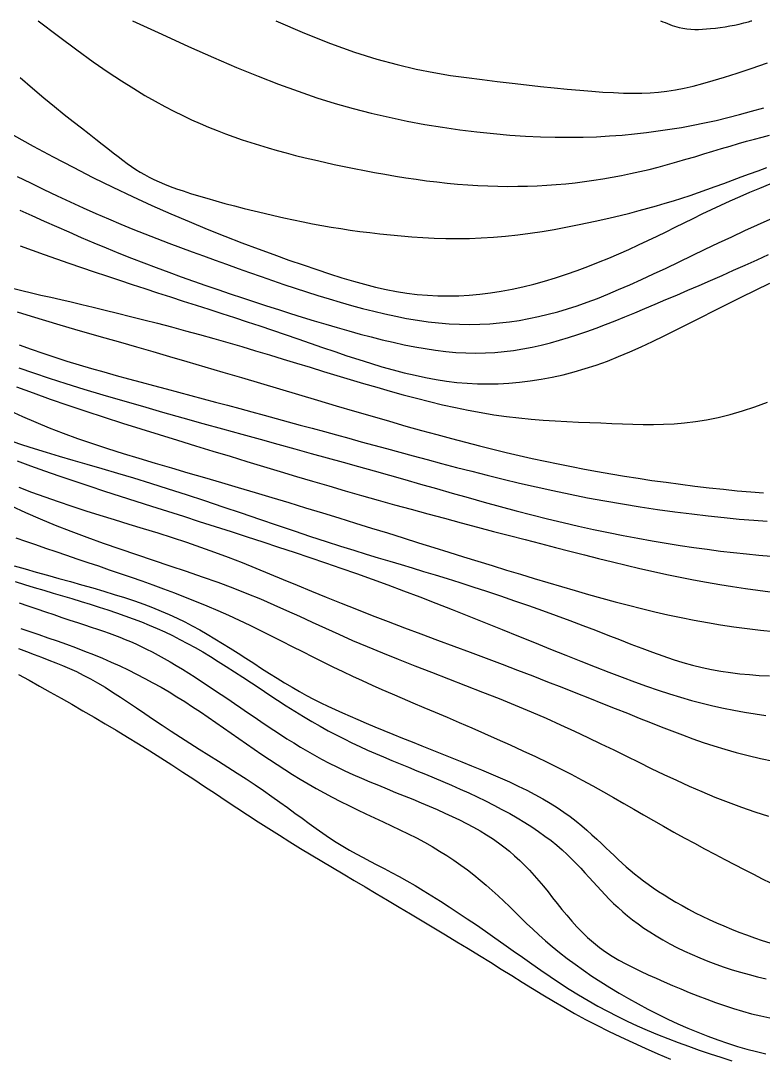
# Model space of a CAD drawing. Header units: millimetres. Extents: x 501029 to 503193, y 1805862 to 1807132.
# Drawn here: x 502334.45 to 502359.59, y 1806414.88 to 1806450 of the extents above; entities that cross this region are included whole.
import ezdxf

# ---------------------------------------------------------------- set-up
doc = ezdxf.new("R2010")
doc.units = ezdxf.units.MM
doc.header["$LTSCALE"] = 12
doc.header["$MEASUREMENT"] = 0
for name, color, linetype in [('30', 7, 'CONTINUOUS'), ('DM0', 7, 'CONTINUOUS'), ('DM1', 4, 'CONTINUOUS')]:
    doc.layers.add(name, color=color, linetype=linetype)

msp = doc.modelspace()

# ---------------------------------------------------------------- linework, layer by layer
at = {"layer": '30', "color": 2, "linetype": 'Continuous'}
msp.add_open_spline([(502356.113, 1806450, 30), (502356.322, 1806449.914, 30), (502356.857, 1806449.68, 30), (502357.9, 1806449.714, 30), (502358.715, 1806449.859, 30), (502359.171, 1806449.989, 30), (502359.208, 1806450, 30)], degree=3, knots=[0, 0, 0, 0, 0.21336, 0.54905, 0.963325, 1, 1, 1, 1], dxfattribs=at)
at = {"layer": 'DM0', "flags": 128}
for points in [[(502334.211, 1806446.122), (502334.876, 1806445.754), (502335.548, 1806445.393), (502336.224, 1806445.04), (502336.9, 1806444.697), (502337.572, 1806444.367), (502338.237, 1806444.051), (502338.891, 1806443.751), (502339.532, 1806443.467), (502340.159, 1806443.199), (502340.77, 1806442.947), (502341.363, 1806442.709), (502341.938, 1806442.486), (502342.492, 1806442.277), (502343.024, 1806442.082), (502343.533, 1806441.901), (502344.017, 1806441.732), (502344.475, 1806441.576), (502344.909, 1806441.433), (502345.322, 1806441.302), (502345.718, 1806441.184), (502346.098, 1806441.078), (502346.466, 1806440.985), (502346.825, 1806440.904), (502347.177, 1806440.837), (502347.526, 1806440.781), (502347.873, 1806440.738), (502348.223, 1806440.708), (502348.574, 1806440.691), (502348.927, 1806440.686), (502349.282, 1806440.693), (502349.639, 1806440.712), (502349.998, 1806440.744), (502350.359, 1806440.788), (502350.722, 1806440.844), (502351.087, 1806440.912), (502351.454, 1806440.992), (502351.823, 1806441.084), (502352.192, 1806441.187), (502352.562, 1806441.299), (502352.93, 1806441.42), (502353.295, 1806441.548), (502353.656, 1806441.683), (502354.013, 1806441.823), (502354.363, 1806441.966), (502354.707, 1806442.113), (502355.042, 1806442.261), (502355.368, 1806442.41), (502355.686, 1806442.56), (502355.998, 1806442.71), (502356.306, 1806442.86), (502356.61, 1806443.01), (502356.914, 1806443.161), (502357.219, 1806443.311), (502357.526, 1806443.461), (502357.837, 1806443.61), (502358.154, 1806443.76), (502358.478, 1806443.908), (502358.809, 1806444.054), (502359.144, 1806444.198), (502359.483, 1806444.338), (502359.825, 1806444.474)], [(502334.337, 1806440.148), (502334.81, 1806440.002), (502335.29, 1806439.856), (502335.778, 1806439.711), (502336.275, 1806439.564), (502336.782, 1806439.416), (502337.3, 1806439.266), (502337.829, 1806439.114), (502338.371, 1806438.958), (502338.926, 1806438.798), (502339.496, 1806438.634), (502340.082, 1806438.464), (502340.683, 1806438.289), (502341.301, 1806438.107), (502341.932, 1806437.92), (502342.571, 1806437.73), (502343.216, 1806437.538), (502343.86, 1806437.346), (502344.5, 1806437.155), (502345.132, 1806436.968), (502345.751, 1806436.785), (502346.354, 1806436.609), (502346.935, 1806436.44), (502347.492, 1806436.281), (502348.026, 1806436.131), (502348.54, 1806435.99), (502349.036, 1806435.856), (502349.516, 1806435.73), (502349.984, 1806435.61), (502350.441, 1806435.497), (502350.89, 1806435.388), (502351.333, 1806435.285), (502351.774, 1806435.185), (502352.214, 1806435.09), (502352.654, 1806434.997), (502353.096, 1806434.909), (502353.54, 1806434.823), (502353.987, 1806434.741), (502354.438, 1806434.662), (502354.894, 1806434.586), (502355.356, 1806434.513), (502355.825, 1806434.442), (502356.302, 1806434.375), (502356.786, 1806434.31), (502357.274, 1806434.249), (502357.761, 1806434.191), (502358.243, 1806434.139), (502358.714, 1806434.092), (502359.169, 1806434.051), (502359.605, 1806434.018)], [(502334.151, 1806435.77), (502334.517, 1806435.644), (502334.907, 1806435.519), (502335.319, 1806435.392), (502335.755, 1806435.262), (502336.214, 1806435.128), (502336.695, 1806434.988), (502337.199, 1806434.842), (502337.726, 1806434.687), (502338.276, 1806434.522), (502338.848, 1806434.346), (502339.442, 1806434.158), (502340.052, 1806433.96), (502340.672, 1806433.755), (502341.297, 1806433.547), (502341.92, 1806433.337), (502342.534, 1806433.13), (502343.135, 1806432.927), (502343.716, 1806432.731), (502344.27, 1806432.546), (502344.791, 1806432.375), (502345.276, 1806432.218), (502345.729, 1806432.076), (502346.154, 1806431.944), (502346.56, 1806431.821), (502346.95, 1806431.703), (502347.332, 1806431.59), (502347.711, 1806431.476), (502348.094, 1806431.361), (502348.486, 1806431.242), (502348.894, 1806431.115), (502349.321, 1806430.98), (502349.765, 1806430.836), (502350.224, 1806430.685), (502350.692, 1806430.528), (502351.166, 1806430.366), (502351.642, 1806430.201), (502352.116, 1806430.034), (502352.584, 1806429.866), (502353.043, 1806429.697), (502353.489, 1806429.531), (502353.918, 1806429.367), (502354.331, 1806429.206), (502354.729, 1806429.051), (502355.114, 1806428.901), (502355.486, 1806428.758), (502355.847, 1806428.623), (502356.198, 1806428.497), (502356.54, 1806428.381), (502356.874, 1806428.276), (502357.202, 1806428.184), (502357.525, 1806428.104), (502357.844, 1806428.036), (502358.162, 1806427.98), (502358.48, 1806427.933), (502358.802, 1806427.895), (502359.127, 1806427.865), (502359.46, 1806427.841), (502359.801, 1806427.823)], [(502334.233, 1806431.547), (502334.603, 1806431.441), (502334.981, 1806431.335), (502335.364, 1806431.229), (502335.749, 1806431.123), (502336.134, 1806431.016), (502336.516, 1806430.909), (502336.893, 1806430.801), (502337.263, 1806430.693), (502337.622, 1806430.583), (502337.969, 1806430.473), (502338.301, 1806430.362), (502338.617, 1806430.249), (502338.917, 1806430.135), (502339.204, 1806430.018), (502339.48, 1806429.898), (502339.747, 1806429.775), (502340.007, 1806429.647), (502340.263, 1806429.514), (502340.517, 1806429.376), (502340.77, 1806429.232), (502341.026, 1806429.08), (502341.285, 1806428.922), (502341.548, 1806428.758), (502341.813, 1806428.59), (502342.079, 1806428.419), (502342.345, 1806428.248), (502342.61, 1806428.077), (502342.873, 1806427.909), (502343.133, 1806427.746), (502343.39, 1806427.588), (502343.641, 1806427.438), (502343.887, 1806427.297), (502344.129, 1806427.163), (502344.369, 1806427.037), (502344.609, 1806426.915), (502344.85, 1806426.798), (502345.095, 1806426.683), (502345.345, 1806426.569), (502345.603, 1806426.456), (502345.871, 1806426.341), (502346.15, 1806426.224), (502346.441, 1806426.102), (502346.744, 1806425.978), (502347.057, 1806425.85), (502347.379, 1806425.72), (502347.707, 1806425.587), (502348.039, 1806425.453), (502348.376, 1806425.318), (502348.714, 1806425.182), (502349.051, 1806425.046), (502349.388, 1806424.91), (502349.721, 1806424.774), (502350.049, 1806424.639), (502350.372, 1806424.504), (502350.688, 1806424.368), (502350.997, 1806424.231), (502351.296, 1806424.093), (502351.586, 1806423.953), (502351.864, 1806423.811), (502352.13, 1806423.666), (502352.382, 1806423.519), (502352.621, 1806423.368), (502352.845, 1806423.215), (502353.057, 1806423.061), (502353.257, 1806422.905), (502353.446, 1806422.75), (502353.625, 1806422.596), (502353.795, 1806422.444), (502353.958, 1806422.294), (502354.112, 1806422.148), (502354.261, 1806422.006), (502354.405, 1806421.87), (502354.544, 1806421.738), (502354.681, 1806421.61), (502354.818, 1806421.485), (502354.955, 1806421.363), (502355.093, 1806421.243), (502355.236, 1806421.124), (502355.383, 1806421.006), (502355.536, 1806420.888), (502355.698, 1806420.77), (502355.868, 1806420.65), (502356.047, 1806420.529), (502356.235, 1806420.408), (502356.432, 1806420.286), (502356.636, 1806420.165), (502356.848, 1806420.045), (502357.067, 1806419.925), (502357.293, 1806419.807), (502357.525, 1806419.691), (502357.764, 1806419.577), (502358.009, 1806419.466), (502358.259, 1806419.358), (502358.513, 1806419.253), (502358.771, 1806419.151), (502359.031, 1806419.053), (502359.293, 1806418.959), (502359.555, 1806418.869), (502359.818, 1806418.784)], [(502334.382, 1806427.874), (502334.735, 1806427.678), (502335.092, 1806427.48), (502335.454, 1806427.277), (502335.819, 1806427.07), (502336.188, 1806426.86), (502336.56, 1806426.645), (502336.935, 1806426.427), (502337.311, 1806426.205), (502337.688, 1806425.98), (502338.066, 1806425.752), (502338.444, 1806425.52), (502338.82, 1806425.286), (502339.196, 1806425.049), (502339.57, 1806424.809), (502339.941, 1806424.568), (502340.311, 1806424.325), (502340.679, 1806424.082), (502341.046, 1806423.839), (502341.41, 1806423.597), (502341.773, 1806423.356), (502342.135, 1806423.119), (502342.495, 1806422.884), (502342.854, 1806422.653), (502343.211, 1806422.427), (502343.568, 1806422.204), (502343.925, 1806421.985), (502344.283, 1806421.767), (502344.643, 1806421.551), (502345.004, 1806421.335), (502345.369, 1806421.118), (502345.738, 1806420.9), (502346.111, 1806420.68), (502346.49, 1806420.456), (502346.874, 1806420.229), (502347.262, 1806419.999), (502347.654, 1806419.766), (502348.047, 1806419.531), (502348.44, 1806419.296), (502348.832, 1806419.06), (502349.221, 1806418.824), (502349.606, 1806418.589), (502349.985, 1806418.357), (502350.357, 1806418.127), (502350.721, 1806417.9), (502351.079, 1806417.676), (502351.432, 1806417.456), (502351.783, 1806417.238), (502352.134, 1806417.024), (502352.487, 1806416.813), (502352.843, 1806416.604), (502353.207, 1806416.399), (502353.578, 1806416.196), (502353.96, 1806415.996), (502354.354, 1806415.799), (502354.759, 1806415.604), (502355.173, 1806415.411), (502355.595, 1806415.22), (502356.022, 1806415.031), (502356.454, 1806414.844)]]:
    msp.add_lwpolyline(points, dxfattribs=at)
at = {"layer": 'DM1', "flags": 128}
for points in [[(502335.043, 1806450), (502335.733, 1806449.475), (502336.353, 1806449.015), (502336.912, 1806448.614), (502337.414, 1806448.265), (502337.868, 1806447.963), (502338.28, 1806447.701), (502338.656, 1806447.474), (502339.004, 1806447.275), (502339.331, 1806447.098), (502339.642, 1806446.938), (502339.945, 1806446.789), (502340.24, 1806446.649), (502340.531, 1806446.519), (502340.817, 1806446.396), (502341.101, 1806446.28), (502341.384, 1806446.171), (502341.667, 1806446.067), (502341.952, 1806445.969), (502342.241, 1806445.874), (502342.533, 1806445.783), (502342.832, 1806445.694), (502343.136, 1806445.608), (502343.446, 1806445.524), (502343.761, 1806445.443), (502344.081, 1806445.364), (502344.405, 1806445.287), (502344.734, 1806445.212), (502345.068, 1806445.139), (502345.405, 1806445.068), (502345.746, 1806444.998), (502346.09, 1806444.931), (502346.437, 1806444.865), (502346.786, 1806444.802), (502347.137, 1806444.743), (502347.489, 1806444.686), (502347.842, 1806444.634), (502348.194, 1806444.585), (502348.545, 1806444.542), (502348.896, 1806444.503), (502349.244, 1806444.47), (502349.589, 1806444.443), (502349.932, 1806444.422), (502350.273, 1806444.407), (502350.611, 1806444.398), (502350.946, 1806444.394), (502351.279, 1806444.395), (502351.609, 1806444.403), (502351.937, 1806444.415), (502352.262, 1806444.433), (502352.585, 1806444.456), (502352.905, 1806444.484), (502353.222, 1806444.518), (502353.538, 1806444.556), (502353.853, 1806444.6), (502354.166, 1806444.649), (502354.478, 1806444.703), (502354.79, 1806444.762), (502355.101, 1806444.826), (502355.413, 1806444.895), (502355.726, 1806444.97), (502356.039, 1806445.049), (502356.351, 1806445.133), (502356.664, 1806445.22), (502356.974, 1806445.309), (502357.282, 1806445.399), (502357.586, 1806445.49), (502357.886, 1806445.581), (502358.181, 1806445.67), (502358.47, 1806445.756), (502358.752, 1806445.84), (502359.027, 1806445.919), (502359.294, 1806445.994), (502359.554, 1806446.064), (502359.806, 1806446.13)], [(502338.24, 1806450), (502339.226, 1806449.541), (502340.136, 1806449.127), (502340.978, 1806448.754), (502341.762, 1806448.419), (502342.495, 1806448.119), (502343.187, 1806447.85), (502343.846, 1806447.611), (502344.48, 1806447.396), (502345.099, 1806447.204), (502345.71, 1806447.031), (502346.321, 1806446.874), (502346.931, 1806446.732), (502347.538, 1806446.606), (502348.14, 1806446.493), (502348.736, 1806446.395), (502349.323, 1806446.31), (502349.899, 1806446.239), (502350.462, 1806446.179), (502351.011, 1806446.132), (502351.542, 1806446.097), (502352.056, 1806446.072), (502352.551, 1806446.058), (502353.031, 1806446.054), (502353.495, 1806446.06), (502353.946, 1806446.075), (502354.385, 1806446.099), (502354.812, 1806446.13), (502355.229, 1806446.169), (502355.638, 1806446.215), (502356.04, 1806446.268), (502356.435, 1806446.326), (502356.827, 1806446.391), (502357.216, 1806446.463), (502357.606, 1806446.542), (502357.997, 1806446.628), (502358.391, 1806446.722), (502358.791, 1806446.823), (502359.199, 1806446.934), (502359.616, 1806447.053)], [(502343.09, 1806450), (502344.058, 1806449.58), (502344.944, 1806449.229), (502345.758, 1806448.939), (502346.506, 1806448.703), (502347.197, 1806448.514), (502347.838, 1806448.363), (502348.439, 1806448.245), (502349.006, 1806448.151), (502349.547, 1806448.074), (502350.072, 1806448.008), (502350.585, 1806447.945), (502351.087, 1806447.885), (502351.577, 1806447.829), (502352.053, 1806447.776), (502352.513, 1806447.728), (502352.956, 1806447.684), (502353.381, 1806447.646), (502353.785, 1806447.613), (502354.167, 1806447.586), (502354.526, 1806447.566), (502354.862, 1806447.552), (502355.177, 1806447.546), (502355.477, 1806447.549), (502355.766, 1806447.561), (502356.049, 1806447.583), (502356.332, 1806447.615), (502356.618, 1806447.66), (502356.913, 1806447.717), (502357.22, 1806447.788), (502357.546, 1806447.872), (502357.895, 1806447.972), (502358.278, 1806448.09), (502358.705, 1806448.228), (502359.187, 1806448.389), (502359.734, 1806448.577)], [(502334.44, 1806448.081), (502334.851, 1806447.716), (502335.236, 1806447.388), (502335.595, 1806447.094), (502335.928, 1806446.83), (502336.235, 1806446.592), (502336.515, 1806446.375), (502336.771, 1806446.176), (502337.002, 1806445.993), (502337.214, 1806445.825), (502337.407, 1806445.672), (502337.585, 1806445.53), (502337.752, 1806445.401), (502337.908, 1806445.281), (502338.059, 1806445.17), (502338.205, 1806445.067), (502338.35, 1806444.97), (502338.497, 1806444.878), (502338.647, 1806444.791), (502338.803, 1806444.707), (502338.966, 1806444.626), (502339.139, 1806444.547), (502339.323, 1806444.47), (502339.519, 1806444.392), (502339.731, 1806444.315), (502339.959, 1806444.237), (502340.206, 1806444.157), (502340.473, 1806444.074), (502340.758, 1806443.99), (502341.058, 1806443.904), (502341.37, 1806443.818), (502341.693, 1806443.732), (502342.023, 1806443.647), (502342.357, 1806443.564), (502342.693, 1806443.483), (502343.029, 1806443.404), (502343.361, 1806443.329), (502343.689, 1806443.259), (502344.011, 1806443.192), (502344.331, 1806443.13), (502344.649, 1806443.071), (502344.968, 1806443.016), (502345.288, 1806442.964), (502345.611, 1806442.915), (502345.94, 1806442.87), (502346.274, 1806442.827), (502346.617, 1806442.787), (502346.968, 1806442.75), (502347.329, 1806442.717), (502347.697, 1806442.687), (502348.073, 1806442.663), (502348.457, 1806442.645), (502348.846, 1806442.633), (502349.242, 1806442.63), (502349.643, 1806442.634), (502350.048, 1806442.649), (502350.457, 1806442.673), (502350.87, 1806442.709), (502351.284, 1806442.754), (502351.697, 1806442.808), (502352.108, 1806442.869), (502352.515, 1806442.937), (502352.915, 1806443.01), (502353.307, 1806443.087), (502353.688, 1806443.167), (502354.057, 1806443.248), (502354.412, 1806443.329), (502354.751, 1806443.41), (502355.076, 1806443.491), (502355.388, 1806443.572), (502355.691, 1806443.653), (502355.984, 1806443.736), (502356.272, 1806443.82), (502356.555, 1806443.907), (502356.835, 1806443.996), (502357.115, 1806444.089), (502357.396, 1806444.185), (502357.68, 1806444.286), (502357.967, 1806444.389), (502358.257, 1806444.495), (502358.548, 1806444.603), (502358.84, 1806444.711), (502359.132, 1806444.819), (502359.424, 1806444.925), (502359.716, 1806445.029)], [(502334.332, 1806444.732), (502334.786, 1806444.509), (502335.237, 1806444.291), (502335.684, 1806444.078), (502336.127, 1806443.871), (502336.565, 1806443.671), (502336.996, 1806443.479), (502337.421, 1806443.295), (502337.84, 1806443.118), (502338.253, 1806442.949), (502338.661, 1806442.786), (502339.065, 1806442.628), (502339.465, 1806442.475), (502339.861, 1806442.327), (502340.255, 1806442.181), (502340.647, 1806442.037), (502341.037, 1806441.896), (502341.426, 1806441.755), (502341.815, 1806441.615), (502342.202, 1806441.477), (502342.589, 1806441.341), (502342.975, 1806441.207), (502343.36, 1806441.076), (502343.744, 1806440.948), (502344.128, 1806440.823), (502344.51, 1806440.701), (502344.892, 1806440.583), (502345.272, 1806440.47), (502345.652, 1806440.362), (502346.03, 1806440.259), (502346.406, 1806440.164), (502346.78, 1806440.075), (502347.151, 1806439.995), (502347.52, 1806439.923), (502347.885, 1806439.862), (502348.246, 1806439.81), (502348.604, 1806439.77), (502348.957, 1806439.742), (502349.307, 1806439.725), (502349.652, 1806439.72), (502349.994, 1806439.727), (502350.333, 1806439.744), (502350.669, 1806439.771), (502351.002, 1806439.81), (502351.333, 1806439.858), (502351.661, 1806439.916), (502351.988, 1806439.984), (502352.313, 1806440.062), (502352.638, 1806440.149), (502352.965, 1806440.246), (502353.296, 1806440.354), (502353.633, 1806440.473), (502353.978, 1806440.603), (502354.332, 1806440.744), (502354.698, 1806440.897), (502355.077, 1806441.062), (502355.471, 1806441.239), (502355.882, 1806441.429), (502356.306, 1806441.63), (502356.742, 1806441.837), (502357.185, 1806442.05), (502357.632, 1806442.265), (502358.081, 1806442.479), (502358.528, 1806442.69), (502358.97, 1806442.896), (502359.404, 1806443.093), (502359.826, 1806443.279)], [(502334.421, 1806443.588), (502334.83, 1806443.405), (502335.243, 1806443.22), (502335.66, 1806443.035), (502336.08, 1806442.85), (502336.503, 1806442.667), (502336.926, 1806442.486), (502337.351, 1806442.308), (502337.775, 1806442.134), (502338.199, 1806441.966), (502338.621, 1806441.802), (502339.043, 1806441.643), (502339.463, 1806441.487), (502339.883, 1806441.336), (502340.301, 1806441.188), (502340.717, 1806441.043), (502341.133, 1806440.9), (502341.546, 1806440.76), (502341.958, 1806440.623), (502342.369, 1806440.487), (502342.777, 1806440.353), (502343.183, 1806440.221), (502343.587, 1806440.092), (502343.987, 1806439.966), (502344.385, 1806439.844), (502344.78, 1806439.726), (502345.171, 1806439.611), (502345.558, 1806439.501), (502345.942, 1806439.396), (502346.321, 1806439.296), (502346.695, 1806439.202), (502347.066, 1806439.114), (502347.431, 1806439.034), (502347.792, 1806438.963), (502348.149, 1806438.9), (502348.5, 1806438.847), (502348.847, 1806438.804), (502349.189, 1806438.773), (502349.525, 1806438.754), (502349.857, 1806438.748), (502350.184, 1806438.753), (502350.507, 1806438.771), (502350.826, 1806438.8), (502351.142, 1806438.84), (502351.456, 1806438.89), (502351.767, 1806438.949), (502352.077, 1806439.018), (502352.386, 1806439.096), (502352.695, 1806439.182), (502353.003, 1806439.276), (502353.313, 1806439.377), (502353.624, 1806439.485), (502353.938, 1806439.599), (502354.256, 1806439.72), (502354.579, 1806439.847), (502354.907, 1806439.98), (502355.242, 1806440.118), (502355.585, 1806440.261), (502355.936, 1806440.409), (502356.296, 1806440.56), (502356.664, 1806440.716), (502357.04, 1806440.876), (502357.421, 1806441.04), (502357.808, 1806441.207), (502358.198, 1806441.378), (502358.591, 1806441.552), (502358.986, 1806441.729), (502359.382, 1806441.909), (502359.776, 1806442.092)], [(502334.43, 1806442.375), (502334.839, 1806442.23), (502335.252, 1806442.084), (502335.668, 1806441.939), (502336.088, 1806441.794), (502336.511, 1806441.649), (502336.936, 1806441.505), (502337.363, 1806441.362), (502337.793, 1806441.218), (502338.224, 1806441.076), (502338.656, 1806440.934), (502339.089, 1806440.794), (502339.522, 1806440.653), (502339.956, 1806440.513), (502340.39, 1806440.374), (502340.824, 1806440.234), (502341.258, 1806440.093), (502341.69, 1806439.952), (502342.122, 1806439.81), (502342.553, 1806439.667), (502342.982, 1806439.522), (502343.409, 1806439.376), (502343.834, 1806439.23), (502344.256, 1806439.084), (502344.674, 1806438.939), (502345.088, 1806438.798), (502345.496, 1806438.662), (502345.899, 1806438.531), (502346.295, 1806438.406), (502346.684, 1806438.289), (502347.065, 1806438.182), (502347.438, 1806438.084), (502347.804, 1806437.997), (502348.163, 1806437.921), (502348.518, 1806437.856), (502348.869, 1806437.802), (502349.219, 1806437.759), (502349.567, 1806437.729), (502349.916, 1806437.711), (502350.267, 1806437.704), (502350.62, 1806437.711), (502350.978, 1806437.73), (502351.339, 1806437.762), (502351.704, 1806437.807), (502352.072, 1806437.865), (502352.442, 1806437.936), (502352.815, 1806438.019), (502353.189, 1806438.115), (502353.565, 1806438.224), (502353.941, 1806438.346), (502354.318, 1806438.481), (502354.695, 1806438.629), (502355.074, 1806438.788), (502355.456, 1806438.959), (502355.844, 1806439.14), (502356.238, 1806439.332), (502356.641, 1806439.532), (502357.054, 1806439.74), (502357.48, 1806439.956), (502357.918, 1806440.178), (502358.373, 1806440.407), (502358.843, 1806440.64), (502359.327, 1806440.877), (502359.821, 1806441.116)], [(502334.174, 1806440.948), (502334.493, 1806440.869), (502334.814, 1806440.792), (502335.138, 1806440.716), (502335.468, 1806440.639), (502335.807, 1806440.561), (502336.159, 1806440.48), (502336.525, 1806440.395), (502336.91, 1806440.304), (502337.314, 1806440.207), (502337.736, 1806440.103), (502338.173, 1806439.993), (502338.624, 1806439.878), (502339.085, 1806439.758), (502339.555, 1806439.634), (502340.03, 1806439.507), (502340.508, 1806439.376), (502340.987, 1806439.242), (502341.464, 1806439.106), (502341.937, 1806438.968), (502342.407, 1806438.829), (502342.873, 1806438.689), (502343.335, 1806438.549), (502343.795, 1806438.409), (502344.252, 1806438.269), (502344.707, 1806438.13), (502345.16, 1806437.992), (502345.611, 1806437.856), (502346.061, 1806437.722), (502346.511, 1806437.591), (502346.959, 1806437.463), (502347.406, 1806437.34), (502347.851, 1806437.221), (502348.294, 1806437.109), (502348.734, 1806437.003), (502349.173, 1806436.905), (502349.608, 1806436.815), (502350.041, 1806436.735), (502350.47, 1806436.665), (502350.895, 1806436.605), (502351.316, 1806436.556), (502351.733, 1806436.515), (502352.144, 1806436.481), (502352.549, 1806436.454), (502352.948, 1806436.432), (502353.34, 1806436.413), (502353.724, 1806436.398), (502354.1, 1806436.384), (502354.468, 1806436.371), (502354.827, 1806436.358), (502355.179, 1806436.346), (502355.527, 1806436.337), (502355.874, 1806436.335), (502356.221, 1806436.341), (502356.572, 1806436.357), (502356.929, 1806436.385), (502357.295, 1806436.429), (502357.672, 1806436.489), (502358.062, 1806436.569), (502358.468, 1806436.669), (502358.886, 1806436.79), (502359.312, 1806436.932), (502359.742, 1806437.093)], [(502334.404, 1806439.029), (502334.803, 1806438.885), (502335.205, 1806438.745), (502335.61, 1806438.61), (502336.019, 1806438.48), (502336.432, 1806438.353), (502336.847, 1806438.23), (502337.266, 1806438.11), (502337.686, 1806437.992), (502338.107, 1806437.876), (502338.529, 1806437.762), (502338.951, 1806437.65), (502339.373, 1806437.538), (502339.793, 1806437.427), (502340.212, 1806437.315), (502340.629, 1806437.204), (502341.045, 1806437.093), (502341.459, 1806436.982), (502341.872, 1806436.87), (502342.284, 1806436.759), (502342.694, 1806436.648), (502343.104, 1806436.537), (502343.512, 1806436.425), (502343.919, 1806436.314), (502344.326, 1806436.203), (502344.734, 1806436.091), (502345.144, 1806435.979), (502345.558, 1806435.865), (502345.977, 1806435.751), (502346.404, 1806435.634), (502346.84, 1806435.516), (502347.286, 1806435.395), (502347.745, 1806435.271), (502348.217, 1806435.144), (502348.704, 1806435.015), (502349.206, 1806434.882), (502349.722, 1806434.748), (502350.25, 1806434.614), (502350.79, 1806434.481), (502351.341, 1806434.348), (502351.903, 1806434.219), (502352.474, 1806434.093), (502353.053, 1806433.971), (502353.64, 1806433.855), (502354.233, 1806433.746), (502354.829, 1806433.643), (502355.425, 1806433.547), (502356.016, 1806433.459), (502356.6, 1806433.377), (502357.171, 1806433.304), (502357.728, 1806433.239), (502358.266, 1806433.181), (502358.781, 1806433.132), (502359.27, 1806433.092), (502359.73, 1806433.061)], [(502334.389, 1806438.25), (502334.881, 1806438.079), (502335.413, 1806437.903), (502335.986, 1806437.72), (502336.595, 1806437.532), (502337.235, 1806437.339), (502337.896, 1806437.145), (502338.573, 1806436.949), (502339.258, 1806436.754), (502339.944, 1806436.56), (502340.624, 1806436.37), (502341.291, 1806436.185), (502341.937, 1806436.006), (502342.558, 1806435.834), (502343.155, 1806435.669), (502343.731, 1806435.509), (502344.289, 1806435.355), (502344.834, 1806435.203), (502345.368, 1806435.055), (502345.894, 1806434.908), (502346.416, 1806434.761), (502346.938, 1806434.614), (502347.463, 1806434.465), (502347.992, 1806434.314), (502348.526, 1806434.162), (502349.064, 1806434.009), (502349.604, 1806433.857), (502350.145, 1806433.706), (502350.685, 1806433.557), (502351.224, 1806433.413), (502351.759, 1806433.273), (502352.291, 1806433.138), (502352.817, 1806433.01), (502353.336, 1806432.89), (502353.848, 1806432.777), (502354.353, 1806432.672), (502354.852, 1806432.573), (502355.343, 1806432.48), (502355.828, 1806432.395), (502356.306, 1806432.315), (502356.776, 1806432.241), (502357.24, 1806432.172), (502357.697, 1806432.109), (502358.147, 1806432.05), (502358.589, 1806431.997), (502359.022, 1806431.95), (502359.446, 1806431.908), (502359.861, 1806431.874)], [(502334.313, 1806437.612), (502334.873, 1806437.403), (502335.453, 1806437.195), (502336.049, 1806436.989), (502336.658, 1806436.784), (502337.276, 1806436.582), (502337.899, 1806436.382), (502338.523, 1806436.185), (502339.145, 1806435.991), (502339.761, 1806435.801), (502340.367, 1806435.615), (502340.96, 1806435.433), (502341.541, 1806435.255), (502342.112, 1806435.081), (502342.676, 1806434.91), (502343.233, 1806434.742), (502343.786, 1806434.576), (502344.336, 1806434.413), (502344.886, 1806434.251), (502345.437, 1806434.091), (502345.992, 1806433.932), (502346.551, 1806433.774), (502347.114, 1806433.618), (502347.678, 1806433.462), (502348.242, 1806433.308), (502348.805, 1806433.157), (502349.364, 1806433.007), (502349.918, 1806432.86), (502350.465, 1806432.715), (502351.003, 1806432.573), (502351.532, 1806432.435), (502352.048, 1806432.299), (502352.554, 1806432.168), (502353.05, 1806432.04), (502353.537, 1806431.916), (502354.016, 1806431.796), (502354.488, 1806431.68), (502354.954, 1806431.568), (502355.415, 1806431.461), (502355.873, 1806431.358), (502356.327, 1806431.26), (502356.78, 1806431.166), (502357.23, 1806431.078), (502357.676, 1806430.995), (502358.119, 1806430.918), (502358.557, 1806430.846), (502358.989, 1806430.781), (502359.415, 1806430.721), (502359.833, 1806430.668)], [(502334.072, 1806436.801), (502334.512, 1806436.603), (502334.96, 1806436.41), (502335.419, 1806436.223), (502335.892, 1806436.04), (502336.379, 1806435.863), (502336.88, 1806435.69), (502337.395, 1806435.521), (502337.92, 1806435.354), (502338.456, 1806435.19), (502339.001, 1806435.027), (502339.554, 1806434.864), (502340.113, 1806434.701), (502340.678, 1806434.537), (502341.246, 1806434.372), (502341.816, 1806434.204), (502342.389, 1806434.033), (502342.961, 1806433.862), (502343.532, 1806433.689), (502344.101, 1806433.516), (502344.667, 1806433.343), (502345.228, 1806433.17), (502345.783, 1806432.998), (502346.331, 1806432.828), (502346.871, 1806432.66), (502347.402, 1806432.494), (502347.924, 1806432.331), (502348.437, 1806432.171), (502348.943, 1806432.013), (502349.441, 1806431.858), (502349.932, 1806431.705), (502350.417, 1806431.555), (502350.896, 1806431.407), (502351.37, 1806431.262), (502351.839, 1806431.12), (502352.304, 1806430.98), (502352.765, 1806430.843), (502353.223, 1806430.709), (502353.677, 1806430.579), (502354.129, 1806430.453), (502354.579, 1806430.331), (502355.027, 1806430.214), (502355.474, 1806430.101), (502355.92, 1806429.994), (502356.365, 1806429.893), (502356.811, 1806429.798), (502357.257, 1806429.708), (502357.703, 1806429.626), (502358.151, 1806429.551), (502358.6, 1806429.483), (502359.05, 1806429.423), (502359.503, 1806429.37), (502359.958, 1806429.326)], [(502334.334, 1806435.103), (502334.787, 1806434.933), (502335.259, 1806434.763), (502335.748, 1806434.593), (502336.25, 1806434.422), (502336.765, 1806434.252), (502337.288, 1806434.08), (502337.816, 1806433.909), (502338.349, 1806433.738), (502338.885, 1806433.567), (502339.422, 1806433.395), (502339.961, 1806433.224), (502340.501, 1806433.052), (502341.04, 1806432.879), (502341.579, 1806432.706), (502342.117, 1806432.533), (502342.652, 1806432.358), (502343.185, 1806432.183), (502343.714, 1806432.007), (502344.242, 1806431.83), (502344.768, 1806431.651), (502345.294, 1806431.468), (502345.821, 1806431.283), (502346.35, 1806431.094), (502346.882, 1806430.9), (502347.419, 1806430.701), (502347.961, 1806430.497), (502348.51, 1806430.286), (502349.066, 1806430.069), (502349.627, 1806429.847), (502350.189, 1806429.622), (502350.749, 1806429.396), (502351.305, 1806429.171), (502351.853, 1806428.949), (502352.39, 1806428.731), (502352.913, 1806428.52), (502353.419, 1806428.317), (502353.906, 1806428.125), (502354.369, 1806427.945), (502354.812, 1806427.776), (502355.237, 1806427.62), (502355.645, 1806427.474), (502356.039, 1806427.339), (502356.422, 1806427.214), (502356.795, 1806427.099), (502357.162, 1806426.994), (502357.523, 1806426.898), (502357.883, 1806426.81), (502358.243, 1806426.73), (502358.602, 1806426.658), (502358.962, 1806426.593), (502359.323, 1806426.534), (502359.684, 1806426.48)], [(502334.395, 1806434.214), (502334.824, 1806434.046), (502335.266, 1806433.882), (502335.718, 1806433.722), (502336.182, 1806433.565), (502336.655, 1806433.412), (502337.135, 1806433.261), (502337.62, 1806433.112), (502338.11, 1806432.962), (502338.601, 1806432.812), (502339.091, 1806432.66), (502339.58, 1806432.504), (502340.065, 1806432.345), (502340.544, 1806432.181), (502341.016, 1806432.011), (502341.482, 1806431.836), (502341.946, 1806431.656), (502342.409, 1806431.47), (502342.873, 1806431.281), (502343.341, 1806431.088), (502343.815, 1806430.891), (502344.298, 1806430.691), (502344.792, 1806430.489), (502345.298, 1806430.284), (502345.82, 1806430.078), (502346.353, 1806429.871), (502346.897, 1806429.662), (502347.448, 1806429.454), (502348.004, 1806429.245), (502348.561, 1806429.036), (502349.117, 1806428.829), (502349.67, 1806428.623), (502350.216, 1806428.418), (502350.752, 1806428.216), (502351.277, 1806428.016), (502351.79, 1806427.819), (502352.29, 1806427.626), (502352.776, 1806427.436), (502353.249, 1806427.251), (502353.707, 1806427.069), (502354.151, 1806426.893), (502354.579, 1806426.722), (502354.993, 1806426.557), (502355.39, 1806426.397), (502355.771, 1806426.244), (502356.14, 1806426.097), (502356.499, 1806425.957), (502356.854, 1806425.822), (502357.206, 1806425.693), (502357.561, 1806425.569), (502357.922, 1806425.451), (502358.292, 1806425.338), (502358.676, 1806425.23), (502359.077, 1806425.127), (502359.497, 1806425.029), (502359.936, 1806424.936)], [(502334.129, 1806433.576), (502334.612, 1806433.355), (502335.109, 1806433.138), (502335.62, 1806432.925), (502336.148, 1806432.717), (502336.691, 1806432.515), (502337.246, 1806432.316), (502337.809, 1806432.121), (502338.376, 1806431.93), (502338.943, 1806431.74), (502339.505, 1806431.553), (502340.059, 1806431.366), (502340.601, 1806431.18), (502341.126, 1806430.994), (502341.63, 1806430.806), (502342.111, 1806430.617), (502342.573, 1806430.426), (502343.02, 1806430.233), (502343.457, 1806430.038), (502343.891, 1806429.84), (502344.326, 1806429.641), (502344.767, 1806429.438), (502345.22, 1806429.233), (502345.689, 1806429.025), (502346.18, 1806428.815), (502346.697, 1806428.601), (502347.236, 1806428.384), (502347.792, 1806428.165), (502348.36, 1806427.945), (502348.934, 1806427.723), (502349.511, 1806427.501), (502350.084, 1806427.277), (502350.648, 1806427.054), (502351.199, 1806426.832), (502351.731, 1806426.61), (502352.241, 1806426.39), (502352.73, 1806426.171), (502353.201, 1806425.954), (502353.657, 1806425.739), (502354.1, 1806425.526), (502354.533, 1806425.314), (502354.959, 1806425.105), (502355.381, 1806424.898), (502355.802, 1806424.693), (502356.225, 1806424.49), (502356.651, 1806424.291), (502357.081, 1806424.095), (502357.517, 1806423.904), (502357.958, 1806423.72), (502358.404, 1806423.544), (502358.855, 1806423.376), (502359.312, 1806423.219), (502359.776, 1806423.073)], [(502334.29, 1806432.496), (502334.618, 1806432.381), (502334.954, 1806432.265), (502335.296, 1806432.148), (502335.645, 1806432.029), (502336, 1806431.91), (502336.358, 1806431.789), (502336.721, 1806431.666), (502337.086, 1806431.543), (502337.452, 1806431.418), (502337.82, 1806431.292), (502338.188, 1806431.165), (502338.555, 1806431.035), (502338.923, 1806430.904), (502339.29, 1806430.77), (502339.657, 1806430.632), (502340.024, 1806430.491), (502340.39, 1806430.345), (502340.756, 1806430.195), (502341.122, 1806430.039), (502341.487, 1806429.877), (502341.851, 1806429.71), (502342.214, 1806429.537), (502342.575, 1806429.361), (502342.935, 1806429.182), (502343.292, 1806429.002), (502343.646, 1806428.822), (502343.997, 1806428.643), (502344.344, 1806428.467), (502344.687, 1806428.295), (502345.025, 1806428.128), (502345.359, 1806427.968), (502345.689, 1806427.812), (502346.019, 1806427.661), (502346.35, 1806427.511), (502346.685, 1806427.363), (502347.025, 1806427.215), (502347.373, 1806427.065), (502347.731, 1806426.911), (502348.102, 1806426.754), (502348.487, 1806426.59), (502348.887, 1806426.42), (502349.301, 1806426.243), (502349.725, 1806426.061), (502350.156, 1806425.874), (502350.59, 1806425.683), (502351.024, 1806425.488), (502351.456, 1806425.291), (502351.882, 1806425.093), (502352.298, 1806424.893), (502352.702, 1806424.693), (502353.09, 1806424.494), (502353.465, 1806424.296), (502353.829, 1806424.098), (502354.182, 1806423.9), (502354.528, 1806423.704), (502354.869, 1806423.508), (502355.207, 1806423.312), (502355.543, 1806423.118), (502355.88, 1806422.923), (502356.221, 1806422.73), (502356.565, 1806422.537), (502356.913, 1806422.346), (502357.261, 1806422.157), (502357.609, 1806421.97), (502357.954, 1806421.788), (502358.293, 1806421.609), (502358.625, 1806421.437), (502358.949, 1806421.269), (502359.261, 1806421.109), (502359.56, 1806420.956), (502359.844, 1806420.812)], [(502334.265, 1806431.017), (502334.586, 1806430.918), (502334.909, 1806430.82), (502335.232, 1806430.723), (502335.553, 1806430.627), (502335.872, 1806430.531), (502336.187, 1806430.437), (502336.498, 1806430.342), (502336.804, 1806430.248), (502337.106, 1806430.153), (502337.402, 1806430.057), (502337.694, 1806429.959), (502337.981, 1806429.859), (502338.262, 1806429.756), (502338.538, 1806429.65), (502338.808, 1806429.541), (502339.073, 1806429.427), (502339.333, 1806429.309), (502339.59, 1806429.186), (502339.846, 1806429.057), (502340.101, 1806428.922), (502340.356, 1806428.78), (502340.614, 1806428.632), (502340.875, 1806428.477), (502341.141, 1806428.314), (502341.412, 1806428.142), (502341.691, 1806427.963), (502341.976, 1806427.777), (502342.265, 1806427.586), (502342.557, 1806427.392), (502342.852, 1806427.197), (502343.147, 1806427.003), (502343.441, 1806426.813), (502343.734, 1806426.627), (502344.023, 1806426.447), (502344.308, 1806426.277), (502344.587, 1806426.116), (502344.861, 1806425.965), (502345.131, 1806425.823), (502345.399, 1806425.687), (502345.666, 1806425.558), (502345.932, 1806425.433), (502346.199, 1806425.313), (502346.467, 1806425.195), (502346.739, 1806425.079), (502347.015, 1806424.963), (502347.296, 1806424.847), (502347.582, 1806424.729), (502347.87, 1806424.611), (502348.162, 1806424.491), (502348.455, 1806424.369), (502348.748, 1806424.246), (502349.042, 1806424.12), (502349.334, 1806423.992), (502349.624, 1806423.861), (502349.911, 1806423.726), (502350.194, 1806423.589), (502350.472, 1806423.449), (502350.744, 1806423.305), (502351.009, 1806423.16), (502351.267, 1806423.012), (502351.516, 1806422.862), (502351.756, 1806422.71), (502351.985, 1806422.557), (502352.203, 1806422.402), (502352.408, 1806422.247), (502352.601, 1806422.091), (502352.781, 1806421.935), (502352.951, 1806421.778), (502353.113, 1806421.622), (502353.266, 1806421.466), (502353.413, 1806421.311), (502353.555, 1806421.156), (502353.694, 1806421.003), (502353.83, 1806420.851), (502353.966, 1806420.701), (502354.103, 1806420.553), (502354.241, 1806420.407), (502354.382, 1806420.263), (502354.527, 1806420.12), (502354.678, 1806419.978), (502354.834, 1806419.838), (502354.998, 1806419.699), (502355.171, 1806419.561), (502355.353, 1806419.424), (502355.547, 1806419.288), (502355.751, 1806419.153), (502355.967, 1806419.019), (502356.193, 1806418.886), (502356.429, 1806418.757), (502356.672, 1806418.63), (502356.924, 1806418.507), (502357.182, 1806418.388), (502357.446, 1806418.274), (502357.715, 1806418.165), (502357.989, 1806418.063), (502358.266, 1806417.967), (502358.546, 1806417.877), (502358.828, 1806417.792), (502359.114, 1806417.713), (502359.402, 1806417.638), (502359.692, 1806417.567)], [(502334.401, 1806430.292), (502334.7, 1806430.191), (502334.997, 1806430.091), (502335.288, 1806429.993), (502335.574, 1806429.897), (502335.851, 1806429.803), (502336.118, 1806429.713), (502336.373, 1806429.628), (502336.615, 1806429.547), (502336.841, 1806429.471), (502337.054, 1806429.4), (502337.256, 1806429.331), (502337.449, 1806429.264), (502337.634, 1806429.198), (502337.815, 1806429.13), (502337.992, 1806429.06), (502338.169, 1806428.987), (502338.348, 1806428.908), (502338.53, 1806428.823), (502338.716, 1806428.732), (502338.909, 1806428.633), (502339.105, 1806428.527), (502339.307, 1806428.415), (502339.512, 1806428.297), (502339.72, 1806428.174), (502339.932, 1806428.046), (502340.146, 1806427.913), (502340.362, 1806427.776), (502340.58, 1806427.635), (502340.8, 1806427.491), (502341.02, 1806427.344), (502341.242, 1806427.195), (502341.464, 1806427.045), (502341.687, 1806426.893), (502341.91, 1806426.74), (502342.133, 1806426.587), (502342.356, 1806426.435), (502342.579, 1806426.284), (502342.802, 1806426.134), (502343.023, 1806425.986), (502343.246, 1806425.84), (502343.469, 1806425.696), (502343.695, 1806425.553), (502343.925, 1806425.413), (502344.158, 1806425.275), (502344.397, 1806425.139), (502344.642, 1806425.005), (502344.895, 1806424.873), (502345.155, 1806424.743), (502345.425, 1806424.614), (502345.702, 1806424.488), (502345.986, 1806424.363), (502346.274, 1806424.24), (502346.564, 1806424.119), (502346.857, 1806423.999), (502347.148, 1806423.88), (502347.438, 1806423.762), (502347.725, 1806423.644), (502348.007, 1806423.528), (502348.282, 1806423.413), (502348.55, 1806423.297), (502348.811, 1806423.181), (502349.065, 1806423.064), (502349.312, 1806422.946), (502349.551, 1806422.826), (502349.782, 1806422.703), (502350.005, 1806422.577), (502350.22, 1806422.447), (502350.427, 1806422.314), (502350.625, 1806422.176), (502350.815, 1806422.033), (502350.998, 1806421.885), (502351.175, 1806421.732), (502351.347, 1806421.574), (502351.514, 1806421.411), (502351.677, 1806421.242), (502351.837, 1806421.068), (502351.994, 1806420.888), (502352.151, 1806420.702), (502352.306, 1806420.51), (502352.462, 1806420.315), (502352.62, 1806420.116), (502352.779, 1806419.917), (502352.942, 1806419.718), (502353.109, 1806419.521), (502353.282, 1806419.329), (502353.461, 1806419.142), (502353.647, 1806418.963), (502353.841, 1806418.792), (502354.045, 1806418.631), (502354.257, 1806418.48), (502354.478, 1806418.337), (502354.708, 1806418.202), (502354.945, 1806418.072), (502355.19, 1806417.946), (502355.442, 1806417.824), (502355.702, 1806417.705), (502355.967, 1806417.586), (502356.24, 1806417.467), (502356.518, 1806417.347), (502356.801, 1806417.227), (502357.089, 1806417.108), (502357.382, 1806416.991), (502357.679, 1806416.876), (502357.979, 1806416.766), (502358.282, 1806416.661), (502358.587, 1806416.561), (502358.893, 1806416.469), (502359.201, 1806416.385), (502359.51, 1806416.31), (502359.819, 1806416.244)], [(502334.454, 1806429.429), (502334.759, 1806429.326), (502335.067, 1806429.221), (502335.377, 1806429.114), (502335.688, 1806429.005), (502335.999, 1806428.894), (502336.309, 1806428.78), (502336.617, 1806428.664), (502336.923, 1806428.543), (502337.223, 1806428.419), (502337.519, 1806428.292), (502337.81, 1806428.16), (502338.096, 1806428.024), (502338.379, 1806427.883), (502338.657, 1806427.739), (502338.932, 1806427.59), (502339.205, 1806427.437), (502339.475, 1806427.28), (502339.742, 1806427.118), (502340.008, 1806426.951), (502340.273, 1806426.78), (502340.536, 1806426.605), (502340.799, 1806426.427), (502341.06, 1806426.247), (502341.321, 1806426.065), (502341.58, 1806425.883), (502341.84, 1806425.7), (502342.099, 1806425.519), (502342.358, 1806425.34), (502342.616, 1806425.163), (502342.875, 1806424.989), (502343.134, 1806424.818), (502343.394, 1806424.651), (502343.656, 1806424.487), (502343.919, 1806424.326), (502344.185, 1806424.169), (502344.453, 1806424.015), (502344.725, 1806423.864), (502345, 1806423.717), (502345.28, 1806423.573), (502345.563, 1806423.432), (502345.851, 1806423.294), (502346.14, 1806423.157), (502346.43, 1806423.022), (502346.72, 1806422.887), (502347.009, 1806422.752), (502347.294, 1806422.615), (502347.575, 1806422.477), (502347.851, 1806422.337), (502348.12, 1806422.193), (502348.381, 1806422.045), (502348.635, 1806421.893), (502348.881, 1806421.738), (502349.12, 1806421.579), (502349.352, 1806421.417), (502349.577, 1806421.252), (502349.796, 1806421.083), (502350.009, 1806420.911), (502350.217, 1806420.736), (502350.418, 1806420.559), (502350.615, 1806420.379), (502350.808, 1806420.196), (502350.999, 1806420.011), (502351.191, 1806419.824), (502351.385, 1806419.634), (502351.583, 1806419.443), (502351.787, 1806419.249), (502351.998, 1806419.054), (502352.219, 1806418.858), (502352.452, 1806418.66), (502352.697, 1806418.461), (502352.954, 1806418.261), (502353.223, 1806418.061), (502353.503, 1806417.861), (502353.793, 1806417.663), (502354.091, 1806417.467), (502354.398, 1806417.274), (502354.712, 1806417.084), (502355.032, 1806416.898), (502355.358, 1806416.717), (502355.688, 1806416.541), (502356.022, 1806416.37), (502356.359, 1806416.206), (502356.698, 1806416.049), (502357.038, 1806415.9), (502357.377, 1806415.758), (502357.716, 1806415.625), (502358.053, 1806415.501), (502358.387, 1806415.386), (502358.718, 1806415.281), (502359.043, 1806415.187), (502359.365, 1806415.103), (502359.682, 1806415.027)], [(502334.384, 1806428.75), (502334.652, 1806428.645), (502334.91, 1806428.547), (502335.159, 1806428.453), (502335.401, 1806428.36), (502335.638, 1806428.268), (502335.872, 1806428.173), (502336.104, 1806428.073), (502336.337, 1806427.967), (502336.572, 1806427.852), (502336.811, 1806427.726), (502337.056, 1806427.587), (502337.308, 1806427.436), (502337.565, 1806427.274), (502337.829, 1806427.103), (502338.099, 1806426.924), (502338.376, 1806426.738), (502338.659, 1806426.546), (502338.95, 1806426.349), (502339.247, 1806426.15), (502339.552, 1806425.948), (502339.864, 1806425.746), (502340.181, 1806425.543), (502340.501, 1806425.34), (502340.823, 1806425.138), (502341.145, 1806424.935), (502341.464, 1806424.734), (502341.779, 1806424.533), (502342.088, 1806424.333), (502342.389, 1806424.135), (502342.679, 1806423.939), (502342.959, 1806423.745), (502343.227, 1806423.553), (502343.486, 1806423.365), (502343.737, 1806423.18), (502343.981, 1806423.001), (502344.218, 1806422.826), (502344.451, 1806422.658), (502344.68, 1806422.496), (502344.907, 1806422.341), (502345.133, 1806422.195), (502345.358, 1806422.056), (502345.585, 1806421.924), (502345.813, 1806421.797), (502346.044, 1806421.673), (502346.278, 1806421.55), (502346.516, 1806421.426), (502346.76, 1806421.299), (502347.01, 1806421.167), (502347.266, 1806421.028), (502347.531, 1806420.881), (502347.804, 1806420.723), (502348.084, 1806420.556), (502348.371, 1806420.38), (502348.665, 1806420.195), (502348.963, 1806420.003), (502349.266, 1806419.804), (502349.573, 1806419.6), (502349.881, 1806419.391), (502350.192, 1806419.177), (502350.504, 1806418.96), (502350.815, 1806418.74), (502351.127, 1806418.519), (502351.44, 1806418.297), (502351.753, 1806418.076), (502352.067, 1806417.857), (502352.383, 1806417.641), (502352.7, 1806417.429), (502353.019, 1806417.222), (502353.34, 1806417.022), (502353.664, 1806416.829), (502353.99, 1806416.644), (502354.319, 1806416.468), (502354.651, 1806416.299), (502354.986, 1806416.137), (502355.325, 1806415.982), (502355.666, 1806415.832), (502356.011, 1806415.688), (502356.359, 1806415.549), (502356.712, 1806415.414), (502357.068, 1806415.283), (502357.428, 1806415.156), (502357.791, 1806415.032), (502358.157, 1806414.912), (502358.525, 1806414.797)]]:
    msp.add_lwpolyline(points, dxfattribs=at)

doc.saveas('drawing.dxf')
